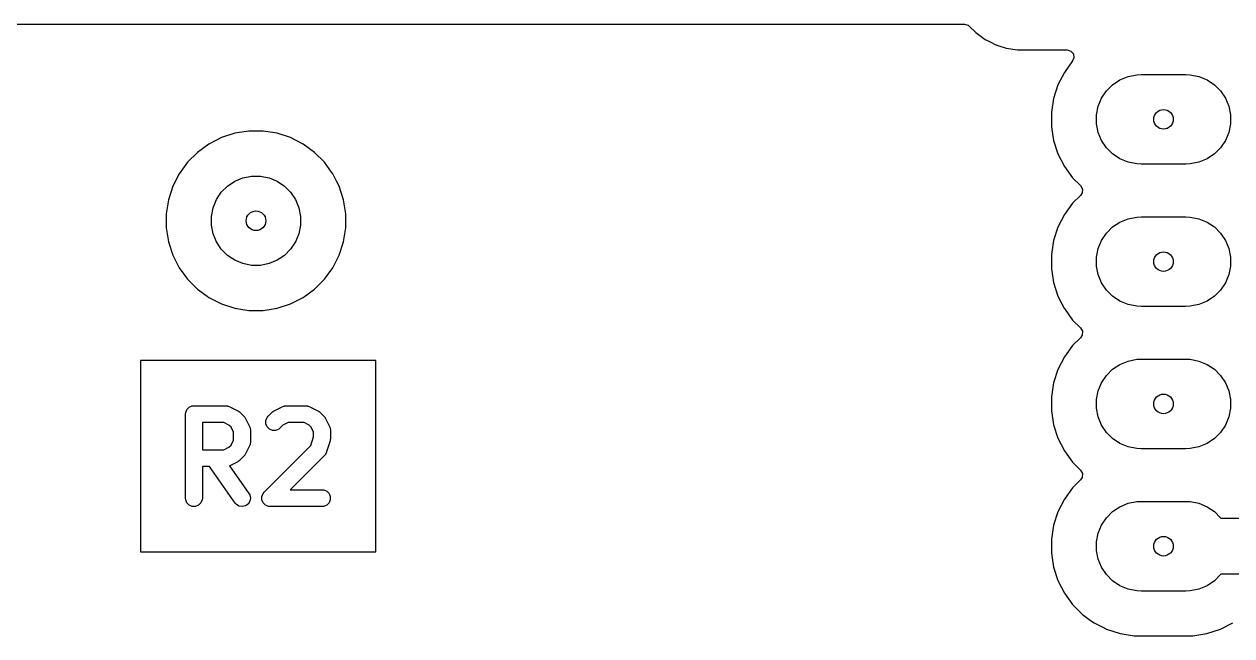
# Model space of a CAD drawing. Extents: x 20 to 124, y -124 to -20.
# Drawn here: x 72.74 to 94.28, y -64.21 to -53.29 of the extents above; entities that cross this region are included whole.
import ezdxf

# ---------------------------------------------------------------- set-up
doc = ezdxf.new("R2010")
doc.units = 0
doc.layers.add('BLACK', color=7, linetype='CONTINUOUS')
doc.layers.add('WHITE', color=7, linetype='CONTINUOUS')

msp = doc.modelspace()

# ---------------------------------------------------------------- linework, layer by layer
at = {"layer": 'BLACK', "linetype": 'CONTINUOUS'}
for p, q in [((68.406142, -53.288), (89.513253, -53.288)), ((89.513253, -53.288), (89.580292, -53.307685)), ((89.580292, -53.307685), (89.600934, -53.324319)), ((89.600934, -53.324319), (89.716081, -53.439466)), ((89.716081, -53.439466), (89.881689, -53.559787)), ((89.881689, -53.559787), (89.972885, -53.606253)), ((89.972885, -53.606253), (90.064081, -53.65272)), ((90.064081, -53.65272), (90.11201, -53.668293)), ((90.11201, -53.668293), (90.258765, -53.715977)), ((90.258765, -53.715977), (90.460948, -53.748)), ((90.460948, -53.748), (91.343858, -53.748)), ((91.343858, -53.748), (91.410897, -53.767685)), ((91.410897, -53.767685), (91.456652, -53.820489)), ((91.456652, -53.820489), (91.466596, -53.889647)), ((91.444176, -53.944885), (91.296132, -54.148651)), ((91.466596, -53.889647), (91.444176, -53.944885)), ((91.296132, -54.148651), (91.18176, -54.373116)), ((92.157485, -54.369092), (92.287883, -54.281963)), ((92.287883, -54.281963), (92.432772, -54.221948)), ((92.432772, -54.221948), (92.586586, -54.191352)), ((92.586586, -54.191352), (92.665, -54.1875)), ((92.665, -54.1875), (93.465, -54.1875)), ((93.465, -54.1875), (93.543414, -54.191352)), ((93.543414, -54.191352), (93.697228, -54.221948)), ((93.697228, -54.221948), (93.842117, -54.281963)), ((93.842117, -54.281963), (93.972515, -54.369092)), ((91.18176, -54.373116), (91.10391, -54.612714)), ((91.959463, -54.610383), (92.046592, -54.479985)), ((92.046592, -54.479985), (92.157485, -54.369092)), ((93.972515, -54.369092), (94.083408, -54.479985)), ((94.083408, -54.479985), (94.170537, -54.610383)), ((91.10391, -54.612715), (91.0645, -54.861538)), ((91.10391, -54.612714), (91.10391, -54.612715)), ((91.899448, -54.755272), (91.959463, -54.610383)), ((94.170537, -54.610383), (94.230552, -54.755272)), ((91.0645, -54.861538), (91.0645, -55.113462)), ((91.868852, -54.909086), (91.899448, -54.755272)), ((91.868852, -55.065914), (91.868852, -54.909086)), ((94.230552, -54.755272), (94.261148, -54.909086)), ((94.261148, -54.909086), (94.261148, -55.065914)), ((91.0645, -55.113462), (91.07288, -55.16637)), ((91.899448, -55.219728), (91.868852, -55.065914)), ((94.261148, -55.065914), (94.230552, -55.219728)), ((76.260616, -55.31426), (76.036151, -55.428632)), ((76.500214, -55.23641), (76.260616, -55.31426)), ((76.624626, -55.216705), (76.500214, -55.23641)), ((76.749038, -55.197), (76.624626, -55.216705)), ((77.000962, -55.197), (76.749038, -55.197)), ((77.249785, -55.23641), (77.000962, -55.197)), ((77.489383, -55.31426), (77.249785, -55.23641)), ((77.591604, -55.366345), (77.489383, -55.31426)), ((77.713845, -55.42863), (77.591604, -55.366345)), ((91.07288, -55.16637), (91.10391, -55.362285)), ((91.10391, -55.362285), (91.18176, -55.601883)), ((91.959463, -55.364617), (91.899448, -55.219728)), ((92.046592, -55.495015), (91.959463, -55.364617)), ((94.170537, -55.364617), (94.083408, -55.495015)), ((94.230552, -55.219728), (94.170537, -55.364617)), ((75.832345, -55.576705), (75.654205, -55.754845)), ((75.83235, -55.576701), (75.832345, -55.576705)), ((76.036151, -55.428632), (75.83235, -55.576701)), ((77.713847, -55.428631), (77.713845, -55.42863)), ((77.713848, -55.428632), (77.713847, -55.428631)), ((77.917649, -55.576701), (77.713848, -55.428632)), ((77.917654, -55.576705), (77.917649, -55.576701)), ((78.095794, -55.754845), (77.917654, -55.576705)), ((92.157485, -55.605908), (92.046592, -55.495015)), ((94.083408, -55.495015), (93.972515, -55.605908)), ((75.654201, -55.75485), (75.506132, -55.958651)), ((75.654205, -55.754845), (75.654201, -55.75485)), ((78.095798, -55.75485), (78.095794, -55.754845)), ((78.224952, -55.932617), (78.095798, -55.75485)), ((91.18176, -55.601883), (91.296132, -55.826348)), ((92.287883, -55.693037), (92.157485, -55.605908)), ((92.432772, -55.753052), (92.287883, -55.693037)), ((92.586586, -55.783648), (92.432772, -55.753052)), ((92.665, -55.7875), (92.586586, -55.783648)), ((93.465, -55.7875), (92.665, -55.7875)), ((93.543414, -55.783648), (93.465, -55.7875)), ((93.697228, -55.753052), (93.543414, -55.783648)), ((93.842117, -55.693037), (93.697228, -55.753052)), ((93.972515, -55.605908), (93.842117, -55.693037)), ((75.506132, -55.958651), (75.39176, -56.183116)), ((76.642772, -56.031948), (76.796586, -56.001352)), ((76.796586, -56.001352), (76.953414, -56.001352)), ((76.953414, -56.001352), (77.107228, -56.031948)), ((78.24387, -55.958655), (78.224952, -55.932617)), ((78.310075, -56.088589), (78.24387, -55.958655)), ((91.296132, -55.826348), (91.444201, -56.030149)), ((75.39176, -56.183116), (75.31391, -56.422714)), ((76.256592, -56.289985), (76.367485, -56.179092)), ((76.367485, -56.179092), (76.497883, -56.091963)), ((76.497883, -56.091963), (76.642772, -56.031948)), ((77.107228, -56.031948), (77.252117, -56.091963)), ((77.252117, -56.091963), (77.382515, -56.179092)), ((77.382515, -56.179092), (77.493408, -56.289985)), ((78.358239, -56.183116), (78.310075, -56.088589)), ((78.358239, -56.183118), (78.358239, -56.183116)), ((78.358241, -56.183121), (78.358239, -56.183118)), ((78.43609, -56.422715), (78.358241, -56.183121)), ((91.444201, -56.030149), (91.444205, -56.030154)), ((91.444205, -56.030154), (91.58387, -56.169819)), ((91.58387, -56.169819), (91.617355, -56.231142)), ((91.617355, -56.231142), (91.612371, -56.300834)), ((75.31391, -56.422714), (75.2745, -56.671538)), ((76.109448, -56.565272), (76.169463, -56.420383)), ((76.169463, -56.420383), (76.256592, -56.289985)), ((77.493408, -56.289985), (77.580537, -56.420383)), ((77.580537, -56.420383), (77.640552, -56.565272)), ((78.4755, -56.671538), (78.43609, -56.422715)), ((91.58387, -56.345181), (91.444205, -56.484845)), ((91.612371, -56.300834), (91.58387, -56.345181)), ((76.078852, -56.719086), (76.109448, -56.565272)), ((77.640552, -56.565272), (77.671148, -56.719086)), ((91.444201, -56.48485), (91.296132, -56.688651)), ((91.444205, -56.484845), (91.444201, -56.48485)), ((75.2745, -56.671538), (75.2745, -56.923461)), ((76.078852, -56.875914), (76.078852, -56.719086)), ((76.109448, -57.029728), (76.078852, -56.875914)), ((77.671148, -56.875914), (77.640552, -57.029728)), ((77.671148, -56.719086), (77.671148, -56.875914)), ((78.4755, -56.923462), (78.4755, -56.671538)), ((91.296132, -56.688651), (91.18176, -56.913116)), ((92.157485, -56.909092), (92.287883, -56.821963)), ((92.287883, -56.821963), (92.432772, -56.761948)), ((92.432772, -56.761948), (92.586586, -56.731352)), ((92.586586, -56.731352), (92.665, -56.7275)), ((92.665, -56.7275), (93.465, -56.7275)), ((93.465, -56.7275), (93.543414, -56.731352)), ((93.543414, -56.731352), (93.697228, -56.761948)), ((93.697228, -56.761948), (93.842117, -56.821963)), ((93.842117, -56.821963), (93.972515, -56.909092)), ((75.2745, -56.923461), (75.31391, -57.172285)), ((76.169463, -57.174617), (76.109448, -57.029728)), ((77.640552, -57.029728), (77.580537, -57.174617)), ((78.43609, -57.172285), (78.4755, -56.923462)), ((91.18176, -56.913116), (91.10391, -57.152714)), ((91.959463, -57.150383), (92.046592, -57.019985)), ((92.046592, -57.019985), (92.157485, -56.909092)), ((93.972515, -56.909092), (94.083408, -57.019985)), ((94.083408, -57.019985), (94.170537, -57.150383)), ((75.31391, -57.172285), (75.39176, -57.411883)), ((76.256592, -57.305015), (76.169463, -57.174617)), ((76.367485, -57.415908), (76.256592, -57.305015)), ((77.493408, -57.305015), (77.382515, -57.415908)), ((77.580537, -57.174617), (77.493408, -57.305015)), ((78.358241, -57.411879), (78.43609, -57.172285)), ((91.10391, -57.152714), (91.0645, -57.401538)), ((91.868852, -57.449086), (91.899448, -57.295272)), ((91.899448, -57.295272), (91.959463, -57.150383)), ((94.170537, -57.150383), (94.230552, -57.295272)), ((94.230552, -57.295272), (94.261148, -57.449086)), ((75.39176, -57.411883), (75.506132, -57.636348)), ((76.497883, -57.503037), (76.367485, -57.415908)), ((76.642772, -57.563052), (76.497883, -57.503037)), ((77.252117, -57.503037), (77.107228, -57.563052)), ((77.382515, -57.415908), (77.252117, -57.503037)), ((78.24387, -57.636345), (78.358241, -57.411879)), ((91.0645, -57.401538), (91.0645, -57.653461)), ((91.868852, -57.605914), (91.868852, -57.449086)), ((94.261148, -57.449086), (94.261148, -57.605914)), ((75.506132, -57.636348), (75.654201, -57.840149)), ((76.796586, -57.593648), (76.642772, -57.563052)), ((76.953414, -57.593648), (76.796586, -57.593648)), ((77.107228, -57.563052), (76.953414, -57.593648)), ((78.095793, -57.840156), (78.24387, -57.636345)), ((91.0645, -57.653461), (91.10391, -57.902285)), ((91.899448, -57.759728), (91.868852, -57.605914)), ((94.261148, -57.605914), (94.230552, -57.759728)), ((75.654201, -57.840149), (75.654205, -57.840154)), ((75.654205, -57.840154), (75.832345, -58.018294)), ((77.917656, -58.018293), (78.095793, -57.840156)), ((91.10391, -57.902285), (91.18176, -58.141883)), ((91.959463, -57.904617), (91.899448, -57.759728)), ((92.046592, -58.035015), (91.959463, -57.904617)), ((94.170537, -57.904617), (94.083408, -58.035015)), ((94.230552, -57.759728), (94.170537, -57.904617)), ((75.832345, -58.018294), (75.83235, -58.018298)), ((75.83235, -58.018298), (76.002446, -58.141879)), ((76.002446, -58.141879), (76.036155, -58.16637)), ((76.036155, -58.16637), (76.179184, -58.239247)), ((77.489379, -58.280741), (77.713845, -58.16637)), ((77.713845, -58.16637), (77.917656, -58.018293)), ((91.18176, -58.141883), (91.252512, -58.280739)), ((92.157485, -58.145908), (92.046592, -58.035015)), ((92.287883, -58.233037), (92.157485, -58.145908)), ((93.972515, -58.145908), (93.842117, -58.233037)), ((94.083408, -58.035015), (93.972515, -58.145908)), ((76.179184, -58.239247), (76.260616, -58.280739)), ((76.260616, -58.280739), (76.260618, -58.280739)), ((76.260618, -58.280739), (76.260621, -58.280741)), ((76.260621, -58.280741), (76.500215, -58.35859)), ((76.500215, -58.35859), (76.749038, -58.398)), ((77.000962, -58.398), (77.249785, -58.35859)), ((77.249785, -58.35859), (77.489379, -58.280741)), ((91.252512, -58.280739), (91.292178, -58.358589)), ((91.292178, -58.358589), (91.296132, -58.366348)), ((91.296132, -58.366348), (91.444201, -58.570149)), ((92.432772, -58.293052), (92.287883, -58.233037)), ((92.586586, -58.323648), (92.432772, -58.293052)), ((92.665, -58.3275), (92.586586, -58.323648)), ((93.465, -58.3275), (92.665, -58.3275)), ((93.543414, -58.323648), (93.465, -58.3275)), ((93.697228, -58.293052), (93.543414, -58.323648)), ((93.842117, -58.233037), (93.697228, -58.293052)), ((76.749038, -58.398), (76.749039, -58.398)), ((76.749039, -58.398), (77.000961, -58.398)), ((77.000961, -58.398), (77.000962, -58.398)), ((91.444201, -58.570149), (91.444205, -58.570154)), ((91.444205, -58.570154), (91.58387, -58.709819)), ((91.58387, -58.709819), (91.617355, -58.771142)), ((91.617355, -58.771142), (91.612371, -58.840834)), ((91.444201, -59.02485), (91.296132, -59.228651)), ((91.444205, -59.024845), (91.444201, -59.02485)), ((91.58387, -58.885181), (91.444205, -59.024845)), ((91.612371, -58.840834), (91.58387, -58.885181)), ((91.296132, -59.228651), (91.18176, -59.453116)), ((79.010797, -59.293603), (74.812357, -59.293603)), ((74.812357, -59.293603), (74.812357, -62.709155)), ((79.010797, -62.709155), (79.010797, -59.293603)), ((91.18176, -59.453116), (91.10391, -59.692714)), ((92.046592, -59.559985), (92.157485, -59.449092)), ((92.157485, -59.449092), (92.287883, -59.361963)), ((92.287883, -59.361963), (92.432772, -59.301948)), ((92.432772, -59.301948), (92.586586, -59.271352)), ((92.586586, -59.271352), (92.665, -59.2675)), ((92.665, -59.2675), (93.465, -59.2675)), ((93.465, -59.2675), (93.543414, -59.271352)), ((93.543414, -59.271352), (93.697228, -59.301948)), ((93.697228, -59.301948), (93.842117, -59.361963)), ((93.842117, -59.361963), (93.972515, -59.449092)), ((93.972515, -59.449092), (94.083408, -59.559985)), ((91.959463, -59.690383), (92.046592, -59.559985)), ((94.083408, -59.559985), (94.170537, -59.690383)), ((91.10391, -59.692714), (91.0645, -59.941538)), ((91.868852, -59.989086), (91.899448, -59.835272)), ((91.899448, -59.835272), (91.959463, -59.690383)), ((94.170537, -59.690383), (94.230552, -59.835272)), ((94.230552, -59.835272), (94.261148, -59.989086)), ((75.684521, -60.126108), (75.738593, -60.10371)), ((75.738593, -60.10371), (75.767857, -60.100828)), ((75.767857, -60.100828), (76.339286, -60.100828)), ((76.339286, -60.100828), (76.36855, -60.10371)), ((76.36855, -60.10371), (76.37353, -60.105773)), ((76.37353, -60.105773), (76.378905, -60.106155)), ((76.378905, -60.106155), (76.406368, -60.116664)), ((77.343633, -60.116664), (77.371096, -60.106154)), ((77.371096, -60.106154), (77.376473, -60.105771)), ((77.376473, -60.105771), (77.381451, -60.10371)), ((77.381451, -60.10371), (77.410715, -60.100828)), ((77.410715, -60.100828), (77.767857, -60.100828)), ((77.767857, -60.100828), (77.797121, -60.10371)), ((77.797121, -60.10371), (77.802098, -60.105771)), ((77.802098, -60.105771), (77.807476, -60.106154)), ((77.807476, -60.106154), (77.834939, -60.116664)), ((91.0645, -59.941538), (91.0645, -60.193462)), ((91.868852, -60.145914), (91.868852, -59.989086)), ((94.261148, -59.989086), (94.261148, -60.145914)), ((75.617857, -60.250828), (75.620739, -60.221564)), ((75.617857, -61.750828), (75.617857, -60.250828)), ((75.620739, -60.221564), (75.643137, -60.167492)), ((75.643137, -60.167492), (75.684521, -60.126108)), ((76.406368, -60.116664), (76.549225, -60.188093)), ((76.549225, -60.188093), (76.56182, -60.196021)), ((76.56182, -60.196021), (76.565477, -60.197536)), ((76.565477, -60.197536), (76.569594, -60.200915)), ((76.569594, -60.200915), (76.574111, -60.203758)), ((76.574111, -60.203758), (76.576708, -60.206752)), ((76.576708, -60.206752), (76.588208, -60.21619)), ((76.588208, -60.21619), (76.659637, -60.287618)), ((76.659637, -60.287618), (76.669079, -60.299123)), ((76.669079, -60.299123), (76.672071, -60.301718)), ((76.672071, -60.301718), (76.67491, -60.306228)), ((76.67491, -60.306228), (76.678292, -60.310349)), ((76.678292, -60.310349), (76.679807, -60.314008)), ((76.679807, -60.314008), (76.687736, -60.326603)), ((76.687736, -60.326603), (76.759164, -60.469461)), ((77.049311, -60.364422), (77.071708, -60.31035)), ((77.071708, -60.31035), (77.090363, -60.287619)), ((77.090363, -60.287619), (77.161791, -60.216191)), ((77.161791, -60.216191), (77.173293, -60.20675)), ((77.173293, -60.20675), (77.175889, -60.203758)), ((77.175889, -60.203758), (77.180398, -60.200919)), ((77.180398, -60.200919), (77.184521, -60.197536)), ((77.184521, -60.197536), (77.188183, -60.196019)), ((77.188183, -60.196019), (77.200775, -60.188093)), ((77.200775, -60.188093), (77.343633, -60.116664)), ((77.834939, -60.116664), (77.977797, -60.188093)), ((77.977797, -60.188093), (77.99039, -60.19602)), ((77.99039, -60.19602), (77.99405, -60.197536)), ((77.99405, -60.197536), (77.998169, -60.200917)), ((77.998169, -60.200917), (78.002683, -60.203758)), ((78.002683, -60.203758), (78.005279, -60.206751)), ((78.005279, -60.206751), (78.016781, -60.216191)), ((78.016781, -60.216191), (78.088209, -60.287619)), ((78.088209, -60.287619), (78.097649, -60.299121)), ((78.097649, -60.299121), (78.100642, -60.301717)), ((78.100642, -60.301717), (78.10348, -60.306226)), ((78.10348, -60.306226), (78.106864, -60.310349)), ((78.106864, -60.310349), (78.10838, -60.314011)), ((78.10838, -60.314011), (78.116307, -60.326603)), ((78.116307, -60.326603), (78.187736, -60.469459)), ((91.0645, -60.193462), (91.10391, -60.442285)), ((91.899448, -60.299728), (91.868852, -60.145914)), ((91.959463, -60.444617), (91.899448, -60.299728)), ((94.230552, -60.299728), (94.170537, -60.444617)), ((94.261148, -60.145914), (94.230552, -60.299728)), ((76.303876, -60.400828), (75.917857, -60.400828)), ((75.917857, -60.400828), (75.917857, -60.886542)), ((76.39329, -60.445535), (76.303876, -60.400828)), ((76.430294, -60.482539), (76.39329, -60.445535)), ((76.475, -60.571951), (76.430294, -60.482539)), ((76.759164, -60.469461), (76.769674, -60.496924)), ((76.769674, -60.496924), (76.770055, -60.502299)), ((76.770055, -60.502299), (76.772118, -60.507278)), ((76.772118, -60.507278), (76.775, -60.536542)), ((76.775, -60.536542), (76.775, -60.750828)), ((77.049311, -60.422948), (77.049311, -60.364422)), ((77.071708, -60.47702), (77.049311, -60.422948)), ((77.113094, -60.518406), (77.071708, -60.47702)), ((77.167166, -60.540803), (77.113094, -60.518406)), ((77.225692, -60.540803), (77.167166, -60.540803)), ((77.279764, -60.518406), (77.225692, -60.540803)), ((77.302495, -60.499751), (77.279764, -60.518406)), ((77.356711, -60.445535), (77.302495, -60.499751)), ((77.446125, -60.400828), (77.356711, -60.445535)), ((77.732447, -60.400828), (77.446125, -60.400828)), ((77.821861, -60.445535), (77.732447, -60.400828)), ((77.858865, -60.482539), (77.821861, -60.445535)), ((77.903572, -60.571952), (77.858865, -60.482539)), ((78.187736, -60.469459), (78.198245, -60.496923)), ((78.198245, -60.496923), (78.198626, -60.502297)), ((78.198626, -60.502297), (78.20069, -60.507278)), ((78.20069, -60.507278), (78.203572, -60.536542)), ((78.203572, -60.536542), (78.203572, -60.6794)), ((91.10391, -60.442285), (91.18176, -60.681883)), ((92.046592, -60.575015), (91.959463, -60.444617)), ((94.170537, -60.444617), (94.083408, -60.575015)), ((76.430293, -60.804831), (76.475, -60.715418)), ((76.475, -60.715418), (76.475, -60.571951)), ((76.775, -60.750828), (76.772118, -60.780092)), ((77.851038, -60.812657), (77.903572, -60.655059)), ((77.903572, -60.655059), (77.903572, -60.571952)), ((78.195874, -60.726835), (78.124445, -60.94112)), ((78.199173, -60.712325), (78.195874, -60.726835)), ((78.20069, -60.708664), (78.199173, -60.712325)), ((78.201212, -60.703355), (78.20069, -60.708664)), ((78.202394, -60.698161), (78.201212, -60.703355)), ((78.203572, -60.6794), (78.202113, -60.694211)), ((78.202113, -60.694211), (78.202394, -60.698161)), ((91.18176, -60.681883), (91.296132, -60.906348)), ((92.157485, -60.685908), (92.046592, -60.575015)), ((92.287883, -60.773037), (92.157485, -60.685908)), ((93.972515, -60.685908), (93.842117, -60.773037)), ((94.083408, -60.575015), (93.972515, -60.685908)), ((75.917857, -60.886542), (76.303876, -60.886542)), ((76.303876, -60.886542), (76.393288, -60.841836)), ((76.393288, -60.841836), (76.430293, -60.804831)), ((76.679809, -60.973358), (76.678293, -60.97702)), ((76.687736, -60.960767), (76.679809, -60.973358)), ((76.759164, -60.817909), (76.687736, -60.960767)), ((76.769674, -60.790446), (76.759164, -60.817909)), ((76.770055, -60.78507), (76.769674, -60.790446)), ((76.772118, -60.780092), (76.770055, -60.78507)), ((77.018934, -61.644762), (77.851038, -60.812657)), ((78.108927, -60.972039), (78.106864, -60.977021)), ((78.112457, -60.96797), (78.108927, -60.972039)), ((78.124445, -60.94112), (78.112457, -60.96797)), ((91.296132, -60.906348), (91.444201, -61.110149)), ((92.432772, -60.833052), (92.287883, -60.773037)), ((92.586586, -60.863648), (92.432772, -60.833052)), ((92.665, -60.8675), (92.586586, -60.863648)), ((93.465, -60.8675), (92.665, -60.8675)), ((93.543414, -60.863648), (93.465, -60.8675)), ((93.697228, -60.833052), (93.543414, -60.863648)), ((93.842117, -60.773037), (93.697228, -60.833052)), ((76.046902, -61.186542), (75.917857, -61.186542)), ((75.917857, -61.186542), (75.917857, -61.750828)), ((76.502115, -61.836847), (76.046902, -61.186542)), ((76.406368, -61.170706), (76.402933, -61.17202)), ((76.402933, -61.17202), (76.747885, -61.664809)), ((76.549225, -61.099278), (76.406368, -61.170706)), ((76.561818, -61.09135), (76.549225, -61.099278)), ((76.565478, -61.089835), (76.561818, -61.09135)), ((76.569597, -61.086453), (76.565478, -61.089835)), ((76.574111, -61.083613), (76.569597, -61.086453)), ((76.576707, -61.080619), (76.574111, -61.083613)), ((76.588209, -61.07118), (76.576707, -61.080619)), ((76.659638, -60.999751), (76.588209, -61.07118)), ((76.669079, -60.988246), (76.659638, -60.999751)), ((76.672071, -60.985652), (76.669079, -60.988246)), ((76.674909, -60.981142), (76.672071, -60.985652)), ((76.678293, -60.97702), (76.674909, -60.981142)), ((78.088209, -60.999751), (77.487132, -61.600828)), ((78.106864, -60.977021), (78.088209, -60.999751)), ((91.444201, -61.110149), (91.444205, -61.110154)), ((91.444205, -61.110154), (91.58387, -61.249819)), ((91.58387, -61.249819), (91.617355, -61.311142)), ((91.612371, -61.380834), (91.58387, -61.425181)), ((91.617355, -61.311142), (91.612371, -61.380834)), ((77.487132, -61.600828), (78.053572, -61.600828)), ((78.053572, -61.600828), (78.082836, -61.60371)), ((78.082836, -61.60371), (78.136908, -61.626108)), ((91.444201, -61.56485), (91.296132, -61.768651)), ((91.444205, -61.564845), (91.444201, -61.56485)), ((91.58387, -61.425181), (91.444205, -61.564845)), ((75.620739, -61.780092), (75.617857, -61.750828)), ((75.643137, -61.834164), (75.620739, -61.780092)), ((75.684521, -61.875548), (75.643137, -61.834164)), ((75.892577, -61.834164), (75.851193, -61.875548)), ((75.914975, -61.780092), (75.892577, -61.834164)), ((75.917857, -61.750828), (75.914975, -61.780092)), ((76.764794, -61.805213), (76.733341, -61.85457)), ((76.747885, -61.664809), (76.762306, -61.690435)), ((76.762306, -61.690435), (76.774965, -61.747577)), ((76.774965, -61.747577), (76.764794, -61.805213)), ((76.977882, -61.721565), (77.000279, -61.667493)), ((76.977882, -61.780091), (76.977882, -61.721565)), ((77.000279, -61.834163), (76.977882, -61.780091)), ((77.000279, -61.667493), (77.018934, -61.644762)), ((77.041665, -61.875549), (77.000279, -61.834163)), ((78.136908, -61.626108), (78.178292, -61.667492)), ((78.178292, -61.834164), (78.136908, -61.875548)), ((78.178292, -61.667492), (78.20069, -61.721564)), ((78.20069, -61.780092), (78.178292, -61.834164)), ((78.20069, -61.721564), (78.20069, -61.780092)), ((91.296132, -61.768651), (91.18176, -61.993116)), ((92.432772, -61.841948), (92.586586, -61.811352)), ((92.586586, -61.811352), (92.665, -61.8075)), ((92.665, -61.8075), (93.465, -61.8075)), ((93.465, -61.8075), (93.543414, -61.811352)), ((93.543414, -61.811352), (93.697228, -61.841948)), ((75.738593, -61.897946), (75.684521, -61.875548)), ((75.797121, -61.897946), (75.738593, -61.897946)), ((75.851193, -61.875548), (75.797121, -61.897946)), ((76.521258, -61.859169), (76.502115, -61.836847)), ((76.570615, -61.890622), (76.521258, -61.859169)), ((76.628251, -61.900793), (76.570615, -61.890622)), ((76.685393, -61.888134), (76.628251, -61.900793)), ((76.733341, -61.85457), (76.685393, -61.888134)), ((77.072048, -61.888134), (77.041665, -61.875549)), ((77.095736, -61.897946), (77.072048, -61.888134)), ((77.125, -61.900828), (77.095736, -61.897946)), ((78.053572, -61.900828), (77.125, -61.900828)), ((78.082836, -61.897946), (78.053572, -61.900828)), ((78.136908, -61.875548), (78.082836, -61.897946)), ((91.18176, -61.993116), (91.10391, -62.232714)), ((92.046592, -62.099985), (92.157485, -61.989092)), ((92.157485, -61.989092), (92.287883, -61.901963)), ((92.287883, -61.901963), (92.432772, -61.841948)), ((93.697228, -61.841948), (93.842117, -61.901963)), ((93.842117, -61.901963), (93.972515, -61.989092)), ((93.972515, -61.989092), (94.083408, -62.099985)), ((91.10391, -62.232714), (91.0645, -62.481538)), ((91.899448, -62.375272), (91.959463, -62.230383)), ((91.959463, -62.230383), (92.046592, -62.099985)), ((94.083408, -62.099985), (94.088429, -62.1075)), ((94.088429, -62.1075), (95.5667, -62.1075)), ((91.0645, -62.481538), (91.0645, -62.733461)), ((91.868852, -62.529086), (91.899448, -62.375272)), ((91.868852, -62.685914), (91.868852, -62.529086)), ((91.899448, -62.839728), (91.868852, -62.685914)), ((74.812357, -62.709155), (79.010797, -62.709155)), ((91.0645, -62.733461), (91.10391, -62.982285)), ((91.959463, -62.984617), (91.899448, -62.839728)), ((91.10391, -62.982285), (91.18176, -63.221883)), ((92.046592, -63.115015), (91.959463, -62.984617)), ((92.157485, -63.225908), (92.046592, -63.115015)), ((94.083408, -63.115015), (93.972515, -63.225908)), ((94.088429, -63.1075), (94.083408, -63.115015)), ((95.359594, -63.1075), (94.088429, -63.1075)), ((91.18176, -63.221883), (91.296132, -63.446348)), ((92.287883, -63.313037), (92.157485, -63.225908)), ((92.432772, -63.373052), (92.287883, -63.313037)), ((93.842117, -63.313037), (93.697228, -63.373052)), ((93.972515, -63.225908), (93.842117, -63.313037)), ((91.296132, -63.446348), (91.444201, -63.650149)), ((92.586586, -63.403648), (92.432772, -63.373052)), ((92.665, -63.4075), (92.586586, -63.403648)), ((93.465, -63.4075), (92.665, -63.4075)), ((93.543414, -63.403648), (93.465, -63.4075)), ((93.697228, -63.373052), (93.543414, -63.403648)), ((91.444201, -63.650149), (91.444205, -63.650154)), ((91.444205, -63.650154), (91.622345, -63.828294)), ((91.622345, -63.828294), (91.62235, -63.828298)), ((91.62235, -63.828298), (91.764647, -63.931682)), ((91.764647, -63.931682), (91.826155, -63.97637)), ((91.826155, -63.97637), (91.969184, -64.049247)), ((94.079379, -64.090741), (94.303845, -63.97637)), ((91.969184, -64.049247), (92.050616, -64.090739)), ((92.050616, -64.090739), (92.050618, -64.090739)), ((92.050618, -64.090739), (92.050621, -64.090741)), ((92.050621, -64.090741), (92.290215, -64.16859)), ((92.290215, -64.16859), (92.539038, -64.208)), ((93.590962, -64.208), (93.839785, -64.16859)), ((93.839785, -64.16859), (94.079379, -64.090741)), ((92.539038, -64.208), (92.539039, -64.208)), ((92.539039, -64.208), (93.590961, -64.208)), ((93.590961, -64.208), (93.590962, -64.208))]:
    msp.add_line(p, q, dxfattribs=at)
at = {"layer": 'BLACK'}
for centre in [(93.065, -54.9875), (76.875, -56.7975), (93.065, -57.5275), (93.065, -60.0675), (93.065, -62.6075)]:
    msp.add_circle(centre, 0.175, dxfattribs=at)
at = {"layer": 'WHITE'}
for centre in [(93.065, -54.9875), (76.875, -56.7975), (93.065, -57.5275), (93.065, -60.0675), (93.065, -62.6075)]:
    msp.add_circle(centre, 0.175, dxfattribs=at)

doc.saveas('drawing.dxf')
